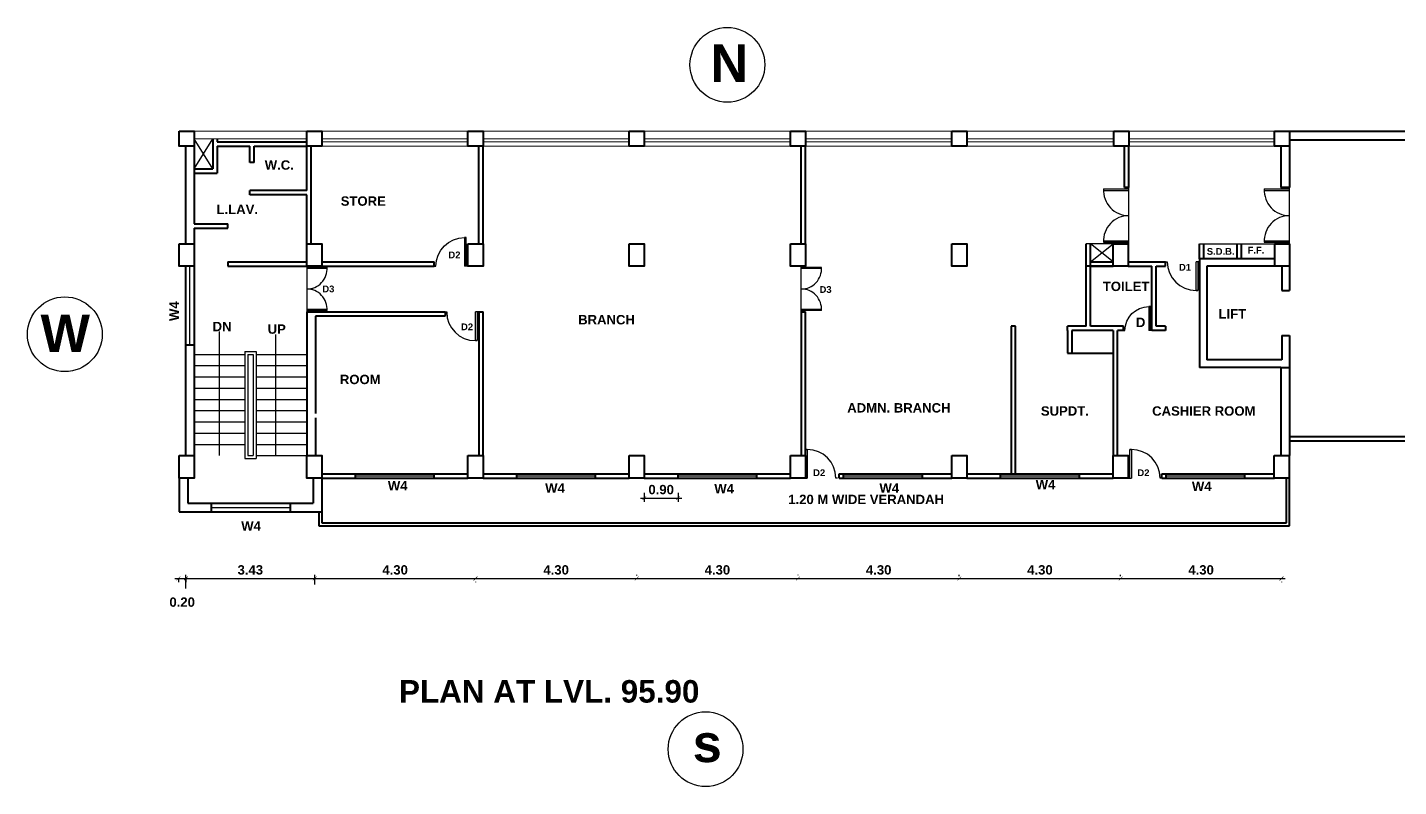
# Model space of a CAD drawing. Header units: inches. Extents: x 1352 to 5457, y 84 to 1168.
# Drawn here: x 2448.52 to 2485.07, y 404.13 to 424.37 of the extents above; entities that cross this region are included whole.
import ezdxf

# ---------------------------------------------------------------- set-up
doc = ezdxf.new("R2010")
doc.units = ezdxf.units.IN
doc.header["$MEASUREMENT"] = 0
doc.header["$PDMODE"] = 35
doc.header["$PDSIZE"] = -0.5
for name, color, linetype, lineweight in [('col', 250, 'Continuous', 40), ('roof', 250, 'Continuous', 20), ('text', 250, 'Continuous', 30), ('wall', 7, 'Continuous', 40), ('win', 250, 'Continuous', 30)]:
    doc.layers.add(name, color=color, linetype=linetype, lineweight=lineweight)
doc.styles.get("Standard").update_dxf_attribs({"font": 'arialbd.ttf', "height": 1.5})
doc.dimstyles.get("Standard").update_dxf_attribs({"dimtxt": 0.25, "dimasz": 0.1, "dimexe": 0.1, "dimexo": 0.1, "dimgap": 0.1, "dimtad": 1, "dimzin": 0, "dimdsep": 46, "dimtxsty": 'Standard', "dimblk": 'ARCHTICK', "dimcen": 0.1, "dimdle": 0.1, "dimclrd": 256, "dimadec": 0, "dimazin": 0, "dimtfac": 1, "dimtofl": 0, "dimtmove": 2, "dimatfit": 3, "dimfxl": 1, "dimtolj": 1, "dimtzin": 0, "dimlwd": -1, "dimarcsym": 0})

# ---------------------------------------------------------------- blocks, each defined once
blk = doc.blocks.new('_ArchTick')
at = {"color": 0, "linetype": 'ByBlock', "const_width": 0.15}
blk.add_lwpolyline([(-0.5, -0.5), (0.5, 0.5)], dxfattribs=at)
blk = doc.blocks.new('*D486')
at = {"layer": 'Defpoints', "color": 0, "linetype": 'Continuous', "transparency": 16777216}
for p in [(2464.963, 412.059), (2465.863, 412.059), (2465.863, 411.819)]:
    blk.add_point(p, dxfattribs=at)
at = {"layer": 'win', "linetype": 'Continuous', "transparency": 16777216}
blk.add_line((2464.863, 411.819), (2465.963, 411.819), dxfattribs=at)
at = {"layer": 'win', "color": 0, "linetype": 'Continuous', "lineweight": -2, "transparency": 16777216}
for p, q in [((2464.963, 411.959), (2464.963, 411.719)), ((2465.863, 411.959), (2465.863, 411.719))]:
    blk.add_line(p, q, dxfattribs=at)
at = {"layer": 'win', "linetype": 'Continuous', "transparency": 16777216, "xscale": 0.1, "yscale": 0.1, "zscale": 0.1, "rotation": 180}
blk.add_blockref('_ArchTick', (2464.963, 411.819), dxfattribs=at)
at = {"layer": 'win', "linetype": 'Continuous', "transparency": 16777216, "xscale": 0.1, "yscale": 0.1, "zscale": 0.1}
blk.add_blockref('_ArchTick', (2465.863, 411.819), dxfattribs=at)
at = {"layer": 'win', "color": 0, "linetype": 'Continuous', "transparency": 16777216, "insert": (2465.413, 412.047), "char_height": 0.25, "attachment_point": 5}
blk.add_mtext('\\A1;0.90', dxfattribs=at)
blk = doc.blocks.new('R')
at = {"layer": 'win'}
for p, q in [((13.196, 5.483), (13.246, 5.483)), ((14.096, 4.633), (14.096, 5.483)), ((14.196, 5.483), (14.096, 5.483)), ((14.146, 5.483), (14.146, 4.633)), ((14.096, 4.633), (14.146, 4.633)), ((14.146, 4.633), (14.096, 4.633))]:
    blk.add_line(p, q, dxfattribs=at)
blk.add_arc((14.096, 5.483), 0.85, 180, 270, dxfattribs=at)
blk = doc.blocks.new('*D487')
at = {"layer": 'Defpoints', "color": 0, "linetype": 'Continuous', "transparency": 16777216}
for p in [(2452.542, 409.789), (2452.742, 409.789), (2452.742, 409.679)]:
    blk.add_point(p, dxfattribs=at)
at = {"layer": 'text', "linetype": 'Continuous', "transparency": 16777216}
blk.add_line((2452.442, 409.679), (2452.842, 409.679), dxfattribs=at)
at = {"layer": 'text', "color": 0, "linetype": 'Continuous', "lineweight": -2, "transparency": 16777216}
for p, q in [((2452.542, 409.689), (2452.542, 409.579)), ((2452.742, 409.689), (2452.742, 409.579))]:
    blk.add_line(p, q, dxfattribs=at)
at = {"layer": 'text', "linetype": 'Continuous', "transparency": 16777216, "xscale": 0.1, "yscale": 0.1, "zscale": 0.1, "rotation": 180}
blk.add_blockref('_ArchTick', (2452.542, 409.679), dxfattribs=at)
at = {"layer": 'text', "linetype": 'Continuous', "transparency": 16777216, "xscale": 0.1, "yscale": 0.1, "zscale": 0.1}
blk.add_blockref('_ArchTick', (2452.742, 409.679), dxfattribs=at)
at = {"layer": 'text', "color": 0, "linetype": 'Continuous', "transparency": 16777216, "insert": (2452.642, 409.046), "char_height": 0.25, "attachment_point": 5}
blk.add_mtext('\\A1;0.20', dxfattribs=at)
blk = doc.blocks.new('*D488')
at = {"layer": 'Defpoints', "color": 0, "linetype": 'Continuous', "transparency": 16777216}
for p in [(2456.177, 409.678), (2452.742, 409.309), (2456.177, 409.419)]:
    blk.add_point(p, dxfattribs=at)
at = {"layer": 'text', "linetype": 'Continuous', "transparency": 16777216}
blk.add_line((2452.642, 409.678), (2456.277, 409.678), dxfattribs=at)
at = {"layer": 'text', "color": 0, "linetype": 'Continuous', "lineweight": -2, "transparency": 16777216}
for p, q in [((2452.742, 409.409), (2452.742, 409.778)), ((2456.177, 409.519), (2456.177, 409.778))]:
    blk.add_line(p, q, dxfattribs=at)
at = {"layer": 'text', "linetype": 'Continuous', "transparency": 16777216, "xscale": 0.1, "yscale": 0.1, "zscale": 0.1, "rotation": 180}
blk.add_blockref('_ArchTick', (2452.742, 409.678), dxfattribs=at)
at = {"layer": 'text', "linetype": 'Continuous', "transparency": 16777216, "xscale": 0.1, "yscale": 0.1, "zscale": 0.1}
blk.add_blockref('_ArchTick', (2456.177, 409.678), dxfattribs=at)
at = {"layer": 'text', "color": 0, "linetype": 'Continuous', "transparency": 16777216, "insert": (2454.459, 409.906), "char_height": 0.25, "attachment_point": 5}
blk.add_mtext('\\A1;3.43', dxfattribs=at)
blk = doc.blocks.new('*D489')
at = {"layer": 'Defpoints', "color": 0, "linetype": 'Continuous', "transparency": 16777216}
for p in [(2460.463, 409.69), (2460.463, 409.678), (2456.177, 409.419)]:
    blk.add_point(p, dxfattribs=at)
at = {"layer": 'text', "linetype": 'Continuous', "transparency": 16777216}
blk.add_line((2456.077, 409.678), (2460.563, 409.678), dxfattribs=at)
at = {"layer": 'text', "color": 0, "linetype": 'Continuous', "lineweight": -2, "transparency": 16777216}
for p, q in [((2456.177, 409.519), (2456.177, 409.778)), ((2460.463, 409.59), (2460.463, 409.578))]:
    blk.add_line(p, q, dxfattribs=at)
at = {"layer": 'text', "linetype": 'Continuous', "transparency": 16777216, "xscale": 0.1, "yscale": 0.1, "zscale": 0.1, "rotation": 180}
blk.add_blockref('_ArchTick', (2456.177, 409.678), dxfattribs=at)
at = {"layer": 'text', "linetype": 'Continuous', "transparency": 16777216, "xscale": 0.1, "yscale": 0.1, "zscale": 0.1}
blk.add_blockref('_ArchTick', (2460.463, 409.678), dxfattribs=at)
at = {"layer": 'text', "color": 0, "linetype": 'Continuous', "transparency": 16777216, "insert": (2458.32, 409.906), "char_height": 0.25, "attachment_point": 5}
blk.add_mtext('\\A1;4.30 ', dxfattribs=at)
blk = doc.blocks.new('*D490')
at = {"layer": 'Defpoints', "color": 0, "linetype": 'Continuous', "transparency": 16777216}
for p in [(2460.463, 409.69), (2464.763, 409.678), (2464.763, 409.655)]:
    blk.add_point(p, dxfattribs=at)
at = {"layer": 'text', "linetype": 'Continuous', "transparency": 16777216}
blk.add_line((2460.363, 409.678), (2464.863, 409.678), dxfattribs=at)
at = {"layer": 'text', "color": 0, "linetype": 'Continuous', "lineweight": -2, "transparency": 16777216}
for p, q in [((2460.463, 409.59), (2460.463, 409.578)), ((2464.763, 409.755), (2464.763, 409.778))]:
    blk.add_line(p, q, dxfattribs=at)
at = {"layer": 'text', "linetype": 'Continuous', "transparency": 16777216, "xscale": 0.1, "yscale": 0.1, "zscale": 0.1, "rotation": 180}
blk.add_blockref('_ArchTick', (2460.463, 409.678), dxfattribs=at)
at = {"layer": 'text', "linetype": 'Continuous', "transparency": 16777216, "xscale": 0.1, "yscale": 0.1, "zscale": 0.1}
blk.add_blockref('_ArchTick', (2464.763, 409.678), dxfattribs=at)
at = {"layer": 'text', "color": 0, "linetype": 'Continuous', "transparency": 16777216, "insert": (2462.613, 409.906), "char_height": 0.25, "attachment_point": 5}
blk.add_mtext('\\A1;4.30', dxfattribs=at)
blk = doc.blocks.new('*D491')
at = {"layer": 'Defpoints', "color": 0, "linetype": 'Continuous', "transparency": 16777216}
for p in [(2464.763, 409.655), (2469.063, 409.678), (2469.063, 409.669)]:
    blk.add_point(p, dxfattribs=at)
at = {"layer": 'text', "linetype": 'Continuous', "transparency": 16777216}
blk.add_line((2464.663, 409.678), (2469.163, 409.678), dxfattribs=at)
at = {"layer": 'text', "color": 0, "linetype": 'Continuous', "lineweight": -2, "transparency": 16777216}
for p, q in [((2464.763, 409.755), (2464.763, 409.778)), ((2469.063, 409.769), (2469.063, 409.778))]:
    blk.add_line(p, q, dxfattribs=at)
at = {"layer": 'text', "linetype": 'Continuous', "transparency": 16777216, "xscale": 0.1, "yscale": 0.1, "zscale": 0.1, "rotation": 180}
blk.add_blockref('_ArchTick', (2464.763, 409.678), dxfattribs=at)
at = {"layer": 'text', "linetype": 'Continuous', "transparency": 16777216, "xscale": 0.1, "yscale": 0.1, "zscale": 0.1}
blk.add_blockref('_ArchTick', (2469.063, 409.678), dxfattribs=at)
at = {"layer": 'text', "color": 0, "linetype": 'Continuous', "transparency": 16777216, "insert": (2466.913, 409.906), "char_height": 0.25, "attachment_point": 5}
blk.add_mtext('\\A1;4.30', dxfattribs=at)
blk = doc.blocks.new('*D492')
at = {"layer": 'Defpoints', "color": 0, "linetype": 'Continuous', "transparency": 16777216}
for p in [(2469.063, 409.669), (2473.363, 409.678), (2473.363, 409.641)]:
    blk.add_point(p, dxfattribs=at)
at = {"layer": 'text', "linetype": 'Continuous', "transparency": 16777216}
blk.add_line((2468.963, 409.678), (2473.463, 409.678), dxfattribs=at)
at = {"layer": 'text', "color": 0, "linetype": 'Continuous', "lineweight": -2, "transparency": 16777216}
for p, q in [((2469.063, 409.769), (2469.063, 409.778)), ((2473.363, 409.741), (2473.363, 409.778))]:
    blk.add_line(p, q, dxfattribs=at)
at = {"layer": 'text', "linetype": 'Continuous', "transparency": 16777216, "xscale": 0.1, "yscale": 0.1, "zscale": 0.1, "rotation": 180}
blk.add_blockref('_ArchTick', (2469.063, 409.678), dxfattribs=at)
at = {"layer": 'text', "linetype": 'Continuous', "transparency": 16777216, "xscale": 0.1, "yscale": 0.1, "zscale": 0.1}
blk.add_blockref('_ArchTick', (2473.363, 409.678), dxfattribs=at)
at = {"layer": 'text', "color": 0, "linetype": 'Continuous', "transparency": 16777216, "insert": (2471.213, 409.906), "char_height": 0.25, "attachment_point": 5}
blk.add_mtext('\\A1;4.30', dxfattribs=at)
blk = doc.blocks.new('*D493')
at = {"layer": 'Defpoints', "color": 0, "linetype": 'Continuous', "transparency": 16777216}
for p in [(2473.363, 409.641), (2477.663, 409.678), (2477.663, 409.641)]:
    blk.add_point(p, dxfattribs=at)
at = {"layer": 'text', "linetype": 'Continuous', "transparency": 16777216}
blk.add_line((2473.263, 409.678), (2477.763, 409.678), dxfattribs=at)
at = {"layer": 'text', "color": 0, "linetype": 'Continuous', "lineweight": -2, "transparency": 16777216}
for p, q in [((2473.363, 409.741), (2473.363, 409.778)), ((2477.663, 409.741), (2477.663, 409.778))]:
    blk.add_line(p, q, dxfattribs=at)
at = {"layer": 'text', "linetype": 'Continuous', "transparency": 16777216, "xscale": 0.1, "yscale": 0.1, "zscale": 0.1, "rotation": 180}
blk.add_blockref('_ArchTick', (2473.363, 409.678), dxfattribs=at)
at = {"layer": 'text', "linetype": 'Continuous', "transparency": 16777216, "xscale": 0.1, "yscale": 0.1, "zscale": 0.1}
blk.add_blockref('_ArchTick', (2477.663, 409.678), dxfattribs=at)
at = {"layer": 'text', "color": 0, "linetype": 'Continuous', "transparency": 16777216, "insert": (2475.513, 409.906), "char_height": 0.25, "attachment_point": 5}
blk.add_mtext('\\A1;4.30', dxfattribs=at)
blk = doc.blocks.new('*D494')
at = {"layer": 'Defpoints', "color": 0, "linetype": 'Continuous', "transparency": 16777216}
for p in [(2477.663, 409.641), (2481.954, 409.691), (2481.954, 409.678)]:
    blk.add_point(p, dxfattribs=at)
at = {"layer": 'text', "linetype": 'Continuous', "transparency": 16777216}
blk.add_line((2477.563, 409.678), (2482.054, 409.678), dxfattribs=at)
at = {"layer": 'text', "color": 0, "linetype": 'Continuous', "lineweight": -2, "transparency": 16777216}
for p, q in [((2477.663, 409.741), (2477.663, 409.778)), ((2481.954, 409.591), (2481.954, 409.578))]:
    blk.add_line(p, q, dxfattribs=at)
at = {"layer": 'text', "linetype": 'Continuous', "transparency": 16777216, "xscale": 0.1, "yscale": 0.1, "zscale": 0.1, "rotation": 180}
blk.add_blockref('_ArchTick', (2477.663, 409.678), dxfattribs=at)
at = {"layer": 'text', "linetype": 'Continuous', "transparency": 16777216, "xscale": 0.1, "yscale": 0.1, "zscale": 0.1}
blk.add_blockref('_ArchTick', (2481.954, 409.678), dxfattribs=at)
at = {"layer": 'text', "color": 0, "linetype": 'Continuous', "transparency": 16777216, "insert": (2479.809, 409.906), "char_height": 0.25, "attachment_point": 5}
blk.add_mtext('\\A1;4.30 ', dxfattribs=at)

msp = doc.modelspace()

# ---------------------------------------------------------------- linework, layer by layer
at = {"layer": 'col'}
for p, q in [((2481.763, 418.604), (2482.163, 418.604)), ((2481.763, 418.604), (2481.763, 418.004)), ((2482.163, 418.604), (2482.163, 417.354)), ((2481.763, 418.204), (2479.763, 418.204)), ((2479.763, 418.204), (2479.763, 415.304)), ((2482.163, 418.004), (2479.963, 418.004)), ((2479.963, 418.004), (2479.963, 415.504)), ((2481.963, 418.004), (2481.963, 417.354)), ((2481.963, 417.354), (2482.163, 417.354)), ((2481.963, 416.154), (2481.963, 415.504)), ((2481.963, 416.154), (2482.163, 416.154)), ((2482.163, 416.154), (2482.163, 415.304)), ((2481.963, 415.504), (2479.963, 415.504)), ((2481.933, 415.304), (2479.763, 415.304)), ((2481.933, 415.304), (2482.163, 415.304))]:
    msp.add_line(p, q, dxfattribs=at)
for points in [[(2452.563, 421.604), (2452.963, 421.604), (2452.963, 421.204), (2452.563, 421.204)], [(2455.963, 421.604), (2456.363, 421.604), (2456.363, 421.204), (2455.963, 421.204)], [(2460.263, 421.604), (2460.663, 421.604), (2460.663, 421.204), (2460.263, 421.204)], [(2464.563, 421.604), (2464.963, 421.604), (2464.963, 421.204), (2464.563, 421.204)], [(2468.863, 421.604), (2469.263, 421.604), (2469.263, 421.204), (2468.863, 421.204)], [(2473.163, 421.604), (2473.563, 421.604), (2473.563, 421.204), (2473.163, 421.204)], [(2477.479, 421.604), (2477.879, 421.604), (2477.879, 421.204), (2477.479, 421.204)], [(2481.763, 421.604), (2482.163, 421.604), (2482.163, 421.204), (2481.763, 421.204)], [(2452.563, 418.604), (2452.963, 418.604), (2452.963, 418.004), (2452.563, 418.004)], [(2455.963, 418.604), (2456.363, 418.604), (2456.363, 418.004), (2455.963, 418.004)], [(2460.263, 418.604), (2460.663, 418.604), (2460.663, 418.004), (2460.263, 418.004)], [(2464.563, 418.604), (2464.963, 418.604), (2464.963, 418.004), (2464.563, 418.004)], [(2468.863, 418.604), (2469.263, 418.604), (2469.263, 418.004), (2468.863, 418.004)], [(2473.163, 418.604), (2473.563, 418.604), (2473.563, 418.004), (2473.163, 418.004)], [(2477.463, 418.604), (2477.863, 418.604), (2477.863, 418.004), (2477.463, 418.004)], [(2452.563, 412.954), (2452.963, 412.954), (2452.963, 412.354), (2452.563, 412.354)], [(2455.963, 412.954), (2456.363, 412.954), (2456.363, 412.354), (2455.963, 412.354)], [(2460.263, 412.954), (2460.663, 412.954), (2460.663, 412.354), (2460.263, 412.354)], [(2464.563, 412.954), (2464.963, 412.954), (2464.963, 412.354), (2464.563, 412.354)], [(2468.863, 412.954), (2469.263, 412.954), (2469.263, 412.354), (2468.863, 412.354)], [(2473.163, 412.954), (2473.563, 412.954), (2473.563, 412.354), (2473.163, 412.354)], [(2477.463, 412.954), (2477.863, 412.954), (2477.863, 412.354), (2477.463, 412.354)], [(2481.754, 412.954), (2482.154, 412.954), (2482.154, 412.354), (2481.754, 412.354)]]:
    msp.add_lwpolyline(points, close=True, dxfattribs=at)
at = {"layer": 'roof', "linetype": 'Continuous'}
for p, q in [((2452.963, 421.604), (2455.963, 421.604)), ((2456.363, 421.604), (2460.263, 421.604)), ((2460.649, 421.604), (2464.549, 421.604)), ((2464.963, 421.604), (2468.863, 421.604)), ((2469.263, 421.604), (2473.163, 421.604)), ((2473.563, 421.604), (2477.479, 421.604)), ((2477.863, 421.604), (2481.763, 421.604)), ((2452.963, 421.404), (2455.963, 421.404)), ((2456.363, 421.404), (2460.263, 421.404)), ((2456.363, 421.319), (2460.263, 421.319)), ((2456.363, 421.204), (2460.263, 421.204)), ((2460.649, 421.404), (2464.549, 421.404)), ((2460.649, 421.319), (2464.549, 421.319)), ((2460.649, 421.204), (2464.549, 421.204)), ((2464.963, 421.404), (2468.863, 421.404)), ((2464.963, 421.319), (2468.863, 421.319)), ((2464.963, 421.204), (2468.863, 421.204)), ((2469.263, 421.404), (2473.163, 421.404)), ((2469.263, 421.319), (2473.163, 421.319)), ((2469.263, 421.204), (2473.163, 421.204)), ((2473.563, 421.404), (2477.479, 421.404)), ((2473.563, 421.319), (2477.479, 421.319)), ((2473.563, 421.204), (2477.479, 421.204)), ((2477.863, 421.204), (2481.763, 421.204)), ((2477.879, 421.404), (2481.763, 421.404)), ((2477.879, 421.319), (2481.763, 421.319))]:
    msp.add_line(p, q, dxfattribs=at)
at = {"layer": 'text'}
msp.add_line((2477.463, 418.604), (2476.748, 418.604), dxfattribs=at)
at = {"layer": 'text', "linetype": 'Continuous'}
for p, q in [((2477.463, 418.119), (2476.863, 418.604)), ((2476.863, 418.119), (2477.463, 418.604)), ((2454.418, 415.654), (2454.533, 415.654))]:
    msp.add_line(p, q, dxfattribs=at)
at = {"layer": 'text'}
for centre in [(2467.179, 423.374), (2449.513, 416.191), (2466.597, 405.127)]:
    msp.add_circle(centre, 0.997, dxfattribs=at)
at = {"layer": 'wall'}
for p, q in [((2481.933, 421.604), (2486.761, 421.604)), ((2452.733, 421.204), (2452.733, 418.604)), ((2452.963, 421.204), (2452.963, 419.134)), ((2453.463, 421.404), (2453.463, 420.604)), ((2453.578, 421.404), (2453.578, 421.319)), ((2453.578, 421.319), (2455.963, 421.319)), ((2453.578, 421.204), (2453.578, 420.489)), ((2453.578, 421.204), (2454.448, 421.204)), ((2454.448, 420.769), (2454.448, 421.204)), ((2454.563, 421.204), (2455.963, 421.204)), ((2454.563, 420.769), (2454.563, 421.204)), ((2455.963, 420.019), (2455.963, 421.204)), ((2456.078, 418.604), (2456.078, 421.204)), ((2460.548, 418.604), (2460.548, 421.204)), ((2460.663, 418.604), (2460.663, 421.204)), ((2469.148, 418.604), (2469.148, 421.204)), ((2469.263, 418.604), (2469.263, 421.204)), ((2477.764, 420.104), (2477.764, 421.204)), ((2477.879, 420.104), (2477.879, 421.204)), ((2481.933, 421.204), (2481.933, 420.104)), ((2482.163, 421.374), (2486.761, 421.374)), ((2482.163, 421.204), (2482.163, 420.104)), ((2452.963, 420.604), (2453.463, 420.604)), ((2452.963, 420.489), (2453.578, 420.489)), ((2454.563, 420.769), (2454.448, 420.769)), ((2477.879, 420.104), (2477.764, 420.104)), ((2482.163, 420.104), (2481.933, 420.104)), ((2455.963, 420.019), (2454.448, 420.019)), ((2454.448, 419.904), (2454.448, 420.019)), ((2455.963, 419.904), (2454.448, 419.904)), ((2455.963, 418.604), (2455.963, 419.904)), ((2452.963, 419.134), (2453.856, 419.134)), ((2452.963, 419.019), (2453.856, 419.019)), ((2452.963, 419.019), (2452.963, 418.604)), ((2453.856, 419.019), (2453.856, 419.134)), ((2476.748, 416.404), (2476.748, 418.604)), ((2476.863, 416.404), (2476.863, 418.604)), ((2479.763, 418.204), (2479.763, 418.604)), ((2479.878, 418.204), (2479.878, 418.604)), ((2480.766, 418.604), (2480.766, 418.204)), ((2480.876, 418.604), (2480.876, 418.204)), ((2452.733, 418.004), (2452.733, 415.904)), ((2452.963, 418.004), (2452.963, 415.904)), ((2453.856, 418.119), (2455.963, 418.119)), ((2453.856, 418.119), (2453.856, 418.004)), ((2453.856, 418.004), (2455.963, 418.004)), ((2456.363, 418.119), (2459.363, 418.119)), ((2456.363, 418.004), (2459.363, 418.004)), ((2459.363, 418.004), (2459.363, 418.119)), ((2477.463, 418.004), (2476.748, 418.004)), ((2476.863, 418.119), (2477.463, 418.119)), ((2476.863, 418.004), (2477.463, 418.004)), ((2477.863, 418.119), (2478.863, 418.119)), ((2477.863, 418.004), (2478.493, 418.004)), ((2478.493, 416.289), (2478.493, 418.004)), ((2478.608, 416.404), (2478.608, 418.004)), ((2478.608, 418.004), (2478.863, 418.004)), ((2478.863, 418.004), (2478.863, 418.119)), ((2455.963, 416.784), (2455.963, 412.954)), ((2455.963, 416.784), (2459.65, 416.784)), ((2459.65, 416.784), (2459.65, 416.669)), ((2460.548, 416.784), (2460.663, 416.784)), ((2460.548, 416.784), (2460.548, 412.954)), ((2460.663, 412.954), (2460.663, 416.784)), ((2469.148, 416.784), (2469.263, 416.784)), ((2469.148, 416.784), (2469.148, 412.954)), ((2469.263, 412.954), (2469.263, 416.784)), ((2456.193, 416.669), (2456.193, 414.077)), ((2459.65, 416.669), (2456.193, 416.669)), ((2474.748, 416.404), (2474.748, 412.469)), ((2474.863, 416.404), (2474.748, 416.404)), ((2474.863, 412.469), (2474.863, 416.404)), ((2476.748, 416.404), (2476.248, 416.404)), ((2476.248, 416.289), (2476.248, 416.404)), ((2477.743, 416.404), (2476.863, 416.404)), ((2477.743, 416.289), (2477.743, 416.404)), ((2478.863, 416.404), (2478.608, 416.404)), ((2478.863, 416.404), (2478.863, 416.289)), ((2476.248, 416.289), (2476.248, 415.689)), ((2476.748, 416.289), (2476.363, 416.289)), ((2476.363, 416.289), (2476.363, 415.689)), ((2477.463, 416.289), (2476.748, 416.289)), ((2477.463, 416.289), (2477.463, 412.954)), ((2477.743, 416.289), (2477.578, 416.289)), ((2477.578, 412.954), (2477.578, 416.289)), ((2478.863, 416.289), (2478.493, 416.289)), ((2452.733, 415.904), (2452.733, 412.954)), ((2452.733, 415.904), (2452.963, 415.904)), ((2452.963, 415.904), (2452.963, 412.354)), ((2476.248, 415.689), (2477.463, 415.689)), ((2481.933, 415.304), (2481.933, 412.954)), ((2482.163, 415.304), (2482.163, 412.954)), ((2456.193, 413.962), (2456.193, 412.954)), ((2456.363, 412.469), (2457.263, 412.469)), ((2457.263, 412.354), (2457.263, 412.469)), ((2457.263, 412.469), (2459.363, 412.469)), ((2459.363, 412.469), (2460.263, 412.469)), ((2459.363, 412.354), (2459.363, 412.469)), ((2460.663, 412.469), (2461.563, 412.469)), ((2461.563, 412.354), (2461.563, 412.469)), ((2461.563, 412.469), (2463.663, 412.469)), ((2463.663, 412.469), (2464.563, 412.469)), ((2463.663, 412.354), (2463.663, 412.469)), ((2464.963, 412.469), (2465.863, 412.469)), ((2465.863, 412.354), (2465.863, 412.469)), ((2465.863, 412.469), (2467.963, 412.469)), ((2467.963, 412.469), (2468.863, 412.469)), ((2467.963, 412.354), (2467.963, 412.469)), ((2470.163, 412.354), (2470.163, 412.469)), ((2470.163, 412.469), (2472.263, 412.469)), ((2470.278, 412.354), (2470.278, 412.469)), ((2472.263, 412.469), (2473.163, 412.469)), ((2472.378, 412.354), (2472.378, 412.469)), ((2473.563, 412.469), (2474.463, 412.469)), ((2474.463, 412.354), (2474.463, 412.469)), ((2474.463, 412.469), (2476.563, 412.469)), ((2476.563, 412.469), (2477.463, 412.469)), ((2476.563, 412.354), (2476.563, 412.469)), ((2478.763, 412.354), (2478.763, 412.469)), ((2478.763, 412.469), (2480.863, 412.469)), ((2478.878, 412.354), (2478.878, 412.469)), ((2480.863, 412.469), (2481.763, 412.469)), ((2480.978, 412.354), (2480.978, 412.469)), ((2452.563, 412.354), (2452.563, 411.454)), ((2452.793, 412.354), (2452.793, 411.684)), ((2456.133, 412.354), (2456.133, 411.684)), ((2456.363, 412.354), (2456.363, 411.454)), ((2456.363, 412.354), (2457.263, 412.354)), ((2457.263, 412.354), (2459.363, 412.354)), ((2459.363, 412.354), (2460.263, 412.354)), ((2460.663, 412.354), (2461.563, 412.354)), ((2461.563, 412.354), (2463.663, 412.354)), ((2463.663, 412.354), (2464.563, 412.354)), ((2464.963, 412.354), (2465.863, 412.354)), ((2465.863, 412.354), (2467.963, 412.354)), ((2467.963, 412.354), (2468.863, 412.354)), ((2470.163, 412.354), (2472.263, 412.354)), ((2472.263, 412.354), (2473.163, 412.354)), ((2473.563, 412.354), (2474.463, 412.354)), ((2474.463, 412.354), (2476.563, 412.354)), ((2476.563, 412.354), (2477.463, 412.354)), ((2478.763, 412.354), (2480.863, 412.354)), ((2480.863, 412.354), (2481.763, 412.354)), ((2482.083, 411.162), (2482.083, 412.354)), ((2482.163, 411.082), (2482.163, 412.354)), ((2452.793, 411.684), (2453.418, 411.684)), ((2453.418, 411.684), (2453.418, 411.454)), ((2453.418, 411.684), (2455.518, 411.684)), ((2455.518, 411.684), (2455.518, 411.454)), ((2455.518, 411.684), (2456.133, 411.684)), ((2452.563, 411.454), (2453.418, 411.454)), ((2453.418, 411.454), (2456.363, 411.454)), ((2456.283, 411.454), (2456.283, 411.082)), ((2456.363, 411.454), (2456.363, 411.162)), ((2456.283, 411.082), (2482.163, 411.082)), ((2456.363, 411.162), (2482.083, 411.162))]:
    msp.add_line(p, q, dxfattribs=at)
at = {"layer": 'wall', "linetype": 'Continuous'}
for p, q in [((2482.163, 413.463), (2486.691, 413.463)), ((2482.163, 413.348), (2486.291, 413.348))]:
    msp.add_line(p, q, dxfattribs=at)
at = {"layer": 'win'}
for p, q in [((2452.963, 421.604), (2452.963, 421.204)), ((2469.263, 421.604), (2469.263, 421.204)), ((2452.563, 421.204), (2452.963, 421.204)), ((2477.21, 420.064), (2477.879, 420.064)), ((2477.879, 418.604), (2477.879, 420.104)), ((2481.494, 420.064), (2482.163, 420.064)), ((2482.163, 418.604), (2482.163, 420.104)), ((2477.209, 420.024), (2477.879, 420.024)), ((2481.493, 420.024), (2482.163, 420.024)), ((2452.563, 418.604), (2452.963, 418.604)), ((2452.563, 418.604), (2452.563, 418.004)), ((2477.209, 418.684), (2477.879, 418.684)), ((2477.21, 418.644), (2477.879, 418.644)), ((2481.493, 418.684), (2482.163, 418.684)), ((2481.494, 418.644), (2482.163, 418.644)), ((2452.563, 418.004), (2452.963, 418.004)), ((2452.848, 415.904), (2452.848, 418.004)), ((2456.505, 417.972), (2455.963, 417.972)), ((2456.506, 417.939), (2455.963, 417.939)), ((2469.148, 416.789), (2469.148, 418.004)), ((2469.69, 417.972), (2469.148, 417.972)), ((2469.691, 417.939), (2469.148, 417.939)), ((2481.763, 418.004), (2482.163, 418.004)), ((2456.506, 416.854), (2455.963, 416.854)), ((2456.505, 416.822), (2455.963, 416.822)), ((2469.691, 416.854), (2469.148, 416.854)), ((2469.69, 416.822), (2469.148, 416.822)), ((2454.313, 415.734), (2454.313, 412.874)), ((2454.313, 415.734), (2454.613, 415.734)), ((2454.613, 415.734), (2454.613, 412.874)), ((2452.963, 415.654), (2454.313, 415.654)), ((2452.963, 415.354), (2454.313, 415.354)), ((2454.393, 415.654), (2454.393, 412.954)), ((2454.393, 415.654), (2454.533, 415.654)), ((2454.533, 415.654), (2454.533, 412.954)), ((2454.613, 415.654), (2455.963, 415.654)), ((2454.613, 415.354), (2455.963, 415.354)), ((2452.963, 415.054), (2454.313, 415.054)), ((2454.613, 415.054), (2455.963, 415.054)), ((2452.963, 414.754), (2454.313, 414.754)), ((2454.613, 414.754), (2455.963, 414.754)), ((2452.963, 414.454), (2454.313, 414.454)), ((2454.613, 414.454), (2455.963, 414.454)), ((2452.963, 414.154), (2454.313, 414.154)), ((2452.963, 413.854), (2454.313, 413.854)), ((2454.613, 414.154), (2455.963, 414.154)), ((2454.613, 413.854), (2455.963, 413.854)), ((2452.963, 413.554), (2454.313, 413.554)), ((2454.613, 413.554), (2455.963, 413.554)), ((2452.963, 413.254), (2454.313, 413.254)), ((2454.613, 413.254), (2455.963, 413.254)), ((2452.563, 412.954), (2452.963, 412.954)), ((2452.563, 412.954), (2452.563, 412.354)), ((2454.313, 412.874), (2454.613, 412.874)), ((2454.393, 412.954), (2454.533, 412.954)), ((2454.613, 412.954), (2455.963, 412.954)), ((2464.563, 412.954), (2464.563, 412.354)), ((2464.563, 412.954), (2464.963, 412.954)), ((2464.963, 412.954), (2464.963, 412.354)), ((2473.563, 412.954), (2473.563, 412.354)), ((2452.563, 412.354), (2452.963, 412.354)), ((2460.263, 412.354), (2460.663, 412.354)), ((2464.563, 412.354), (2464.963, 412.354)), ((2453.418, 411.569), (2455.518, 411.569))]:
    msp.add_line(p, q, dxfattribs=at)
at = {"layer": 'win', "linetype": 'Continuous'}
for p, q in [((2452.963, 420.604), (2453.463, 421.404)), ((2453.463, 420.604), (2452.963, 421.404)), ((2479.763, 418.604), (2481.763, 418.604)), ((2455.963, 418.004), (2455.963, 416.784)), ((2457.263, 412.412), (2459.363, 412.412)), ((2461.563, 412.412), (2463.663, 412.412)), ((2465.863, 412.412), (2467.963, 412.412)), ((2470.278, 412.412), (2472.378, 412.412)), ((2474.463, 412.412), (2476.563, 412.412)), ((2478.878, 412.412), (2480.978, 412.412))]:
    msp.add_line(p, q, dxfattribs=at)
at = {"layer": 'win'}
for centre, radius, start, end in [((2477.879, 420.024), 0.67, 176.5773, 270), ((2482.163, 420.024), 0.67, 176.5773, 270), ((2477.879, 418.684), 0.67, 90, 183.4227), ((2482.163, 418.684), 0.67, 90, 183.4227), ((2455.963, 417.939), 0.543, 270, 3.4227), ((2469.148, 417.939), 0.543, 270, 3.4227), ((2455.963, 416.854), 0.543, 356.5773, 90), ((2469.148, 416.854), 0.543, 356.5773, 90)]:
    msp.add_arc(centre, radius, start, end, dxfattribs=at)

# ---------------------------------------------------------------- block references
at = {"layer": 'win', "rotation": 180}
for p, xscale, yscale, zscale in [((2447.487, 422.939), -0.8999999999999986, 0.8999999999999773, 0.9), ((2467.815, 420.413), -0.7522199999999657, 0.7522199999999657, 0.75222), ((2481.994, 417.289), 0.8999999999999773, 0.8999999999999773, 0.8999999999999773), ((2490.639, 417.289), 0.8999999999999773, 0.8999999999999773, 0.8999999999999773)]:
    msp.add_blockref('R', p, dxfattribs=dict(at, xscale=xscale, yscale=yscale, zscale=zscale))
at = {"layer": 'win', "xscale": 0.8999999999999986, "yscale": 0.8999999999999986, "zscale": 0.8999999999999986}
for p in [(2466.987, 413.187), (2447.773, 411.85)]:
    msp.add_blockref('R', p, dxfattribs=at)

# ---------------------------------------------------------------- texts
at = {"layer": 'text'}
for s, height, p in [('N', 1, (2466.725, 422.919)), ('W.C.', 0.25, (2454.844, 420.577)), ('STORE ', 0.25, (2456.869, 419.616)), ('L.LAV. ', 0.25, (2453.559, 419.395)), ('TOILET ', 0.25, (2477.189, 417.342)), ('LIFT ', 0.25, (2480.273, 416.609)), ('W', 1, (2448.865, 415.714)), ('DN', 0.25, (2453.454, 416.271)), ('UP ', 0.25, (2454.921, 416.204)), ('BRANCH', 0.25, (2463.2, 416.453)), ('D', 0.25, (2478.072, 416.382)), ('ROOM', 0.25, (2456.847, 414.86)), ('ADMN. BRANCH ', 0.25, (2470.374, 414.103)), ('SUPDT.', 0.25, (2475.537, 414.019)), ('CASHIER ROOM ', 0.25, (2478.504, 414.019)), ('W4 ', 0.25, (2458.127, 412.025)), ('W4 ', 0.25, (2462.321, 411.962)), ('W4 ', 0.25, (2466.831, 411.946)), ('W4 ', 0.25, (2471.234, 411.962)), ('W4 ', 0.25, (2475.4, 412.057)), ('W4 ', 0.25, (2479.565, 412.01)), ('1.20 M WIDE VERANDAH ', 0.25, (2468.802, 411.662)), ('W4 ', 0.25, (2454.217, 410.952)), ('  PLAN AT LVL. 95.90', 0.6, (2457.957, 406.369)), ('s', 1, (2466.253, 404.783))]:
    msp.add_text(s, height=height, dxfattribs=at).set_placement(p)
msp.add_text('W4 ', height=0.25, rotation=90.0032, dxfattribs=at).set_placement((2452.554, 416.543))
at = {"layer": 'win'}
for s, p in [('D2', (2459.741, 418.215)), ('S.D.B.   ', (2479.962, 418.308)), ('F.F. ', (2481.051, 418.341)), ('D1', (2479.22, 417.886)), ('D3', (2456.379, 417.308)), ('D3', (2469.636, 417.293)), ('D2', (2460.077, 416.298)), ('D2', (2469.466, 412.408)), ('D2', (2478.111, 412.408))]:
    msp.add_text(s, height=0.18, dxfattribs=at).set_placement(p)

# ---------------------------------------------------------------- dimensions: what is measured, and where the dimension line sits
at = {"layer": 'text', "linetype": 'Continuous'}
for base, p1, p2, picture, middle in [((2456.1765, 409.6785), (2452.7421, 409.3089), (2456.1765, 409.4186), '*D488', (2454.4593, 409.9062)), ((2464.763, 409.678), (2460.463, 409.69), (2464.763, 409.655), '*D490', (2462.613, 409.906)), ((2469.063, 409.678), (2464.763, 409.655), (2469.063, 409.669), '*D491', (2466.913, 409.906)), ((2473.363, 409.678), (2469.063, 409.669), (2473.363, 409.641), '*D492', (2471.213, 409.906)), ((2477.663, 409.678), (2473.363, 409.641), (2477.663, 409.641), '*D493', (2475.513, 409.906)), ((2452.742, 409.679), (2452.542, 409.789), (2452.742, 409.789), '*D487', (2452.642, 409.046))]:
    dim = msp.add_linear_dim(base=base, p1=p1, p2=p2, dimstyle='Standard', dxfattribs=at)
    dim.commit()
    dim.dimension.update_dxf_attribs({"geometry": picture, "text_midpoint": middle})
for base, p1, p2, picture, middle in [((2460.463, 409.678), (2456.177, 409.419), (2460.463, 409.69), '*D489', (2458.32, 409.906)), ((2481.954, 409.678), (2477.663, 409.641), (2481.954, 409.691), '*D494', (2479.809, 409.906))]:
    dim = msp.add_linear_dim(base=base, p1=p1, p2=p2, text='4.30 ', dimstyle='Standard', dxfattribs=at)
    dim.commit()
    dim.dimension.update_dxf_attribs({"geometry": picture, "text_midpoint": middle})
at = {"layer": 'win', "linetype": 'Continuous'}
dim = msp.add_linear_dim(base=(2465.863, 411.819), p1=(2464.963, 412.059), p2=(2465.863, 412.059), dimstyle='Standard', dxfattribs=at)
dim.commit()
dim.dimension.update_dxf_attribs({"geometry": '*D486', "text_midpoint": (2465.413, 412.047)})

# ---------------------------------------------------------------- leaders
at = {"layer": 'text', "linetype": 'Continuous'}
for points in [[(2453.638, 412.954), (2453.638, 416.259)], [(2455.138, 412.954), (2455.138, 416.187)]]:
    msp.add_leader(points, dimstyle='Standard', override={"dimgap": 0.1, "dimtad": 0}, dxfattribs=at)

doc.saveas('drawing.dxf')
